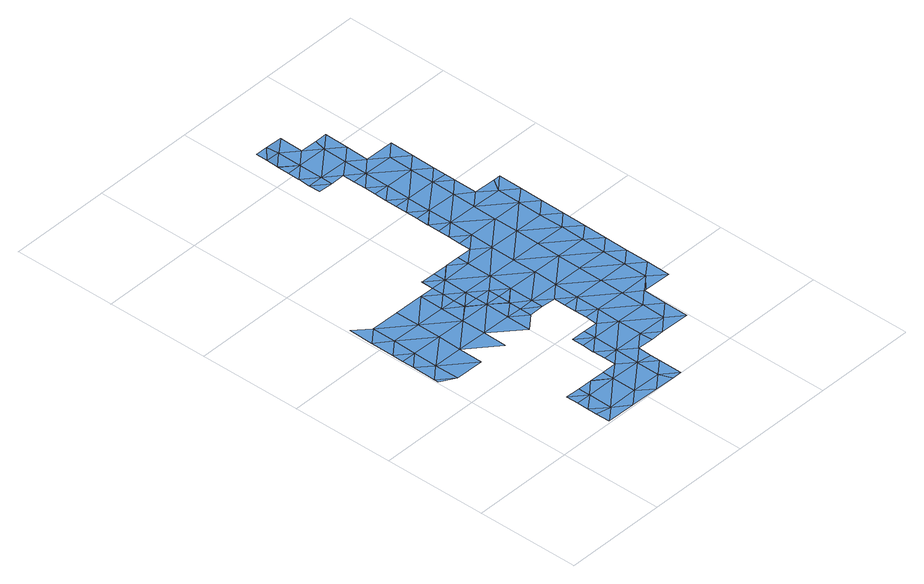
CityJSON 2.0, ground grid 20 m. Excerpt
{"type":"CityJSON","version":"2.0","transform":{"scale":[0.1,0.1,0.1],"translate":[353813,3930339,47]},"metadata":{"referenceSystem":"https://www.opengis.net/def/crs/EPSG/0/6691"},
"CityObjects":{
"waterbody1":{"type":"WaterBody","attributes":{"name":"3","class":"1140","function":"1","WaterBodyRiverFloodingRiskAttribute.description":"6","WaterBodyRiverFloodingRiskAttribute.rankOrg":"2","WaterBodyRiverFloodingRiskAttribute.adminType":"2","WaterBodyRiverFloodingRiskAttribute.scale":"L2"},"geometry":[{"type":"MultiSurface","lod":"1","boundaries":[[[0,1,2]],[[1,3,2]],[[4,2,3]],[[3,5,4]],[[6,5,7]],[[6,4,5]],[[8,9,7]],[[5,8,7]],[[3,1,10]],[[11,12,9]],[[11,9,8]],[[3,10,13]],[[5,3,14]],[[8,5,14]],[[3,13,14]],[[8,15,11]],[[8,14,15]],[[16,17,13]],[[13,18,14]],[[11,15,19]],[[14,18,15]],[[13,17,18]],[[20,19,15]],[[21,15,18]],[[20,15,21]],[[22,23,17]],[[17,24,18]],[[18,25,21]],[[23,24,17]],[[18,26,25]],[[27,28,21]],[[18,24,26]],[[21,25,27]],[[20,21,28]],[[29,23,22]],[[30,26,24]],[[20,28,31]],[[32,30,24]],[[33,24,23]],[[34,33,23]],[[34,23,29]],[[35,32,24]],[[36,37,24]],[[36,24,33]],[[37,35,24]]]}]},
"waterbody2":{"type":"WaterBody","attributes":{"name":"3","class":"1140","function":"1","WaterBodyRiverFloodingRiskAttribute.description":"6","WaterBodyRiverFloodingRiskAttribute.rankOrg":"1","WaterBodyRiverFloodingRiskAttribute.adminType":"2","WaterBodyRiverFloodingRiskAttribute.scale":"L2"},"geometry":[{"type":"MultiSurface","lod":"1","boundaries":[[[38,39,40]],[[41,42,43]],[[44,45,46]],[[47,48,49]],[[47,50,48]],[[44,50,47]],[[51,52,53]],[[53,54,51]],[[55,56,57]],[[55,58,56]],[[58,59,56]],[[60,59,58]],[[61,59,60]],[[62,59,61]],[[63,59,62]],[[63,64,59]],[[65,66,67]],[[66,65,68]],[[69,68,70]],[[71,72,73]],[[74,72,71]],[[74,75,72]],[[74,76,75]],[[77,76,74]],[[77,78,76]],[[77,79,78]],[[77,80,79]],[[80,77,81]],[[82,83,84]],[[82,85,83]],[[84,83,86]],[[86,83,63]],[[87,88,89]],[[88,90,89]],[[91,92,93]],[[94,95,96]],[[94,97,95]],[[98,99,100]],[[101,102,103]],[[101,104,102]],[[101,105,104]],[[101,106,105]],[[106,66,105]],[[66,69,105]],[[75,107,108]],[[75,109,107]],[[107,109,110]],[[110,109,111]],[[109,112,111]],[[78,112,109]],[[78,113,112]],[[113,78,114]],[[114,115,113]],[[114,116,115]],[[79,116,114]],[[79,117,116]],[[116,117,118]],[[116,118,119]],[[120,119,118]],[[119,120,87]],[[115,119,87]],[[119,115,116]],[[121,113,115]],[[113,121,122]],[[122,121,123]],[[123,121,124]],[[125,90,126]],[[123,124,127]],[[127,128,123]],[[128,129,123]],[[130,129,128]],[[129,130,131]],[[111,33,34]],[[111,132,33]],[[33,132,36]],[[37,36,132]],[[32,35,133]],[[122,133,35]],[[122,129,133]],[[28,133,129]],[[28,27,133]],[[26,30,25]],[[25,30,27]],[[31,28,129]],[[134,31,129]],[[31,134,135]],[[27,30,133]],[[122,35,132]],[[132,112,122]],[[30,32,133]],[[132,35,37]],[[34,136,111]],[[136,34,29]],[[110,137,107]],[[138,139,104]],[[138,104,140]],[[141,140,104]],[[141,104,142]],[[131,134,129]],[[129,122,123]],[[115,89,121]],[[112,113,122]],[[111,112,132]],[[136,110,111]],[[105,142,104]],[[102,104,139]],[[64,143,144]],[[64,144,56]],[[144,145,56]],[[146,50,100]],[[46,100,50]],[[46,147,100]],[[95,42,53]],[[148,53,42]],[[38,53,148]],[[53,38,149]],[[149,38,150]],[[38,40,150]],[[150,40,151]],[[149,54,53]],[[38,148,39]],[[148,42,41]],[[95,53,52]],[[42,152,43]],[[147,46,45]],[[44,46,50]],[[153,154,146]],[[146,99,153]],[[100,99,146]],[[95,52,96]],[[97,94,155]],[[93,92,126]],[[93,126,90]],[[87,89,115]],[[80,117,79]],[[79,114,78]],[[76,78,109]],[[74,81,77]],[[76,109,75]],[[108,72,75]],[[70,72,108]],[[71,81,74]],[[73,72,156]],[[156,72,70]],[[69,70,108]],[[68,69,66]],[[106,67,66]],[[106,157,67]],[[157,106,158]],[[101,158,106]],[[63,62,86]],[[59,64,56]],[[145,57,56]],[[49,48,159]],[[159,160,161]],[[162,64,63]],[[162,163,64]],[[162,101,163]],[[101,162,158]],[[158,162,164]],[[85,164,162]],[[165,166,167]],[[168,166,165]],[[161,166,168]],[[88,166,161]],[[166,88,87]],[[160,90,88]],[[160,93,90]],[[48,93,160]],[[169,93,48]],[[170,93,169]],[[91,93,170]],[[97,171,95]],[[98,100,171]],[[69,172,105]],[[69,108,172]],[[172,108,107]],[[167,87,120]],[[124,121,173]],[[121,89,173]],[[174,124,173]],[[175,173,90]],[[125,175,90]],[[137,176,107]],[[177,142,172]],[[172,176,177]],[[175,174,173]],[[172,107,176]],[[105,172,142]],[[178,143,64]],[[179,170,169]],[[154,179,169]],[[169,146,154]],[[146,169,50]],[[152,42,180]],[[95,180,42]],[[171,180,95]],[[152,180,147]],[[180,100,147]],[[100,180,171]],[[50,169,48]],[[48,160,159]],[[161,160,88]],[[89,90,173]],[[87,167,166]],[[162,83,85]],[[103,163,101]],[[163,178,64]],[[63,83,162]]]}]}
},
"vertices":[
[4,276,7],[32,259,7],[4,283,7],[32,306,7],[5,329,7],[33,352,7],[5,353,7],[5,375,7],[34,398,7],[6,421,7],[88,258,7],[35,444,7],[7,468,7],[89,305,7],[90,351,7],[91,397,7],[145,257,7],[146,304,7],[146,350,7],[91,443,7],[148,442,7],[147,396,7],[202,256,7],[202,303,7],[203,349,7],[175,373,7],[175,372,7],[175,395,7],[176,419,7],[231,279,7],[176,372,7],[176,442,7],[203,372,7],[231,325,7],[231,302,7],[232,371,7],[231,326,7],[232,348,7],
[268,857,7],[297,879,7],[265,880,8],[330,832,7],[324,809,7],[353,832,7],[407,692,7],[408,739,7],[379,716,7],[406,646,7],[378,623,7],[406,621,7],[378,669,7],[239,810,7],[239,788,7],[267,810,7],[240,833,7],[114,73,7],[142,72,7],[114,96,7],[113,50,7],[141,26,7],[113,32,7],[113,4,7],[169,3,7],[198,26,7],[199,72,7],[397,91,7],[369,115,7],[341,92,7],[398,138,7],[370,161,7],[399,184,7],[457,229,7],[428,207,7],[456,183,7],[428,253,7],[372,253,7],[372,300,7],[429,299,7],[373,346,7],[430,345,7],[458,322,7],[457,275,7],[282,1,7],[255,25,7],[264,1,7],[283,47,7],[226,2,7],[432,484,7],[376,531,7],[375,485,7],[320,532,7],[292,579,7],[291,556,7],[320,578,7],[238,764,7],[267,764,7],[239,787,7],[266,741,7],[294,717,7],[294,694,7],[323,717,7],[256,117,7],[228,140,7],[228,117,7],[257,163,7],[313,162,7],[313,116,7],[315,254,7],[371,207,7],[316,301,7],[287,278,7],[259,302,7],[317,347,7],[317,393,7],[374,392,7],[375,439,7],[431,391,7],[459,367,7],[460,414,7],[431,438,7],[460,461,7],[318,440,7],[261,394,7],[261,441,7],[290,463,7],[291,532,7],[291,555,7],[262,464,7],[234,464,7],[205,441,7],[233,464,7],[205,465,7],[260,348,7],[204,395,7],[177,465,7],[176,465,7],[259,279,7],[286,255,7],[229,164,7],[228,141,7],[229,187,7],[257,187,7],[285,186,7],[171,95,7],[170,95,7],[142,95,7],[322,670,7],[351,740,7],[296,833,7],[240,834,7],[240,857,8],[240,880,8],[352,785,7],[293,671,7],[293,648,7],[238,742,7],[403,184,7],[315,92,7],[284,93,7],[405,600,7],[377,577,7],[405,554,7],[255,71,7],[228,94,7],[283,66,7],[462,553,7],[433,530,7],[461,506,7],[448,553,7],[321,624,7],[292,602,7],[294,741,7],[314,208,7],[319,486,7],[290,486,7],[291,509,7],[286,232,7],[286,209,7],[199,94,7],[292,625,7],[323,763,7]
]}
